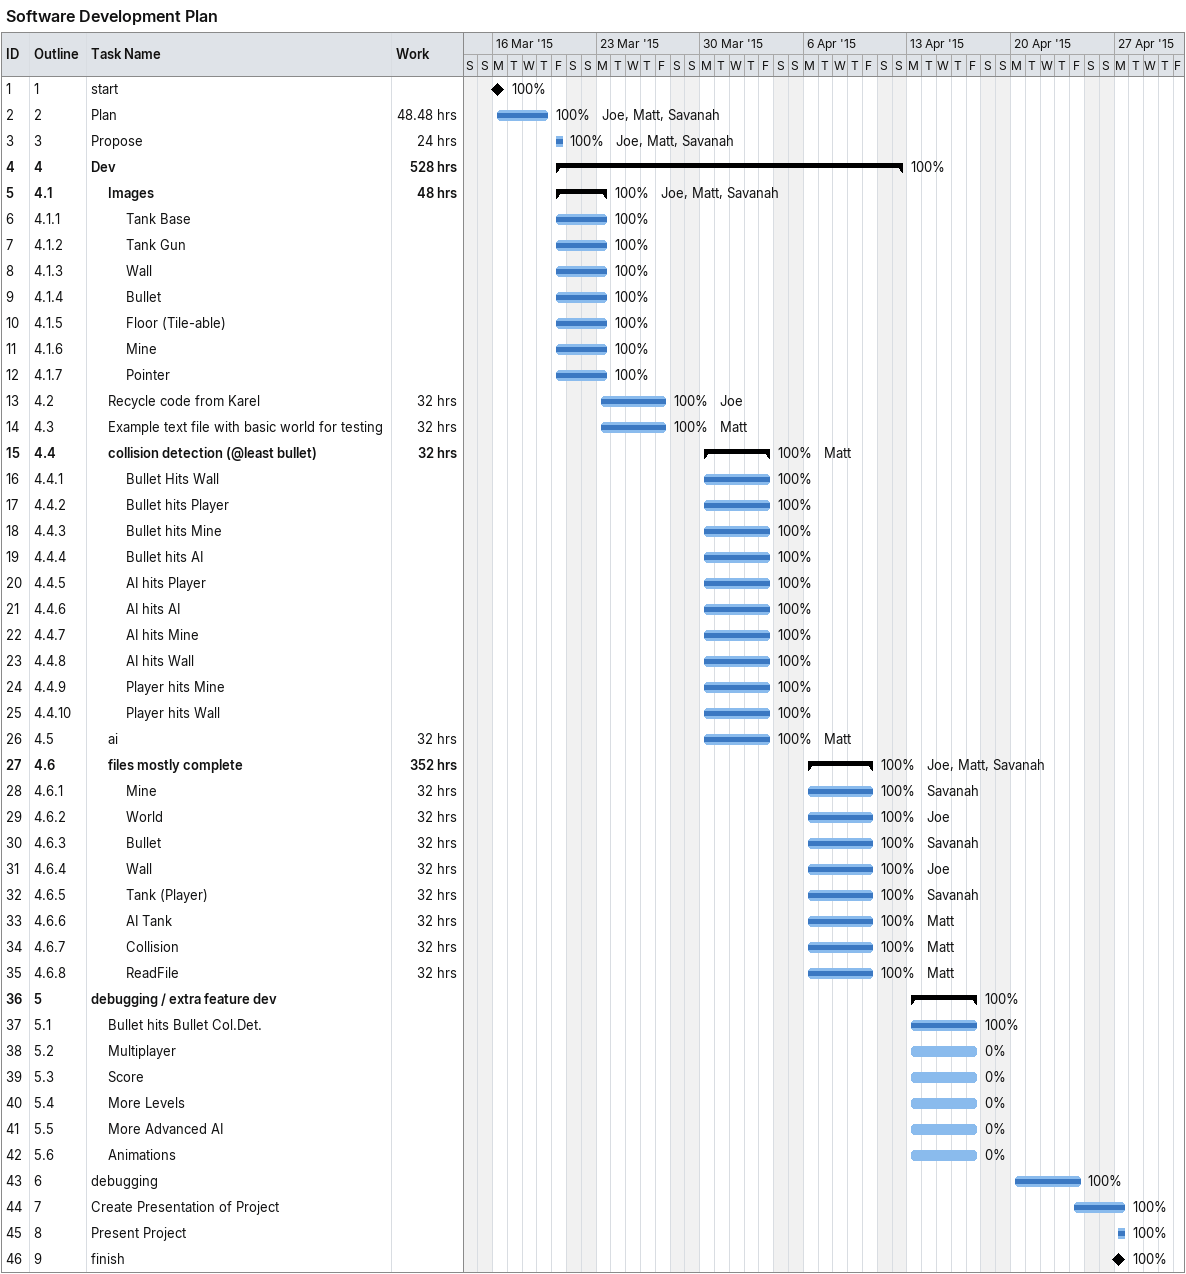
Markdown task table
Software Development Plan

| ID | WBS | Task | Start | Finish | Resources | % complete | Work (h) |
|---|---|---|---|---|---|---|---|
| 1 | 1 | start (milestone) | 2015-03-16 | 2015-03-16 |  | 100 |  |
| 2 | 2 | Plan | 2015-03-16 | 2015-03-19 | Joe, Matt, Savanah | 100 | 48.48 |
| 3 | 3 | Propose | 2015-03-20 | 2015-03-20 | Joe, Matt, Savanah | 100 | 24 |
| 4 | 4 | **Dev** | 2015-03-20 | 2015-04-12 |  | 100 | 528 |
| 5 | 4.1 | **Images** | 2015-03-20 | 2015-03-23 | Joe, Matt, Savanah | 100 | 48 |
| 6 | 4.1.1 | Tank Base | 2015-03-20 | 2015-03-23 |  | 100 |  |
| 7 | 4.1.2 | Tank Gun | 2015-03-20 | 2015-03-23 |  | 100 |  |
| 8 | 4.1.3 | Wall | 2015-03-20 | 2015-03-23 |  | 100 |  |
| 9 | 4.1.4 | Bullet | 2015-03-20 | 2015-03-23 |  | 100 |  |
| 10 | 4.1.5 | Floor (Tile-able) | 2015-03-20 | 2015-03-23 |  | 100 |  |
| 11 | 4.1.6 | Mine | 2015-03-20 | 2015-03-23 |  | 100 |  |
| 12 | 4.1.7 | Pointer | 2015-03-20 | 2015-03-23 |  | 100 |  |
| 13 | 4.2 | Recycle code from Karel | 2015-03-23 | 2015-03-27 | Joe | 100 | 32 |
| 14 | 4.3 | Example text file with basic world for testing | 2015-03-23 | 2015-03-27 | Matt | 100 | 32 |
| 15 | 4.4 | **collision detection (@least bullet)** | 2015-03-30 | 2015-04-03 | Matt | 100 | 32 |
| 16 | 4.4.1 | Bullet Hits Wall | 2015-03-30 | 2015-04-03 |  | 100 |  |
| 17 | 4.4.2 | Bullet hits Player | 2015-03-30 | 2015-04-03 |  | 100 |  |
| 18 | 4.4.3 | Bullet hits Mine | 2015-03-30 | 2015-04-03 |  | 100 |  |
| 19 | 4.4.4 | Bullet hits AI | 2015-03-30 | 2015-04-03 |  | 100 |  |
| 20 | 4.4.5 | AI hits Player | 2015-03-30 | 2015-04-03 |  | 100 |  |
| 21 | 4.4.6 | AI hits AI | 2015-03-30 | 2015-04-03 |  | 100 |  |
| 22 | 4.4.7 | AI hits Mine | 2015-03-30 | 2015-04-03 |  | 100 |  |
| 23 | 4.4.8 | AI hits Wall | 2015-03-30 | 2015-04-03 |  | 100 |  |
| 24 | 4.4.9 | Player hits Mine | 2015-03-30 | 2015-04-03 |  | 100 |  |
| 25 | 4.4.10 | Player hits Wall | 2015-03-30 | 2015-04-03 |  | 100 |  |
| 26 | 4.5 | ai | 2015-03-30 | 2015-04-03 | Matt | 100 | 32 |
| 27 | 4.6 | **files mostly complete** | 2015-04-06 | 2015-04-10 | Joe, Matt, Savanah | 100 | 352 |
| 28 | 4.6.1 | Mine | 2015-04-06 | 2015-04-10 | Savanah | 100 | 32 |
| 29 | 4.6.2 | World | 2015-04-06 | 2015-04-10 | Joe | 100 | 32 |
| 30 | 4.6.3 | Bullet | 2015-04-06 | 2015-04-10 | Savanah | 100 | 32 |
| 31 | 4.6.4 | Wall | 2015-04-06 | 2015-04-10 | Joe | 100 | 32 |
| 32 | 4.6.5 | Tank (Player) | 2015-04-06 | 2015-04-10 | Savanah | 100 | 32 |
| 33 | 4.6.6 | AI Tank | 2015-04-06 | 2015-04-10 | Matt | 100 | 32 |
| 34 | 4.6.7 | Collision | 2015-04-06 | 2015-04-10 | Matt | 100 | 32 |
| 35 | 4.6.8 | ReadFile | 2015-04-06 | 2015-04-10 | Matt | 100 | 32 |
| 36 | 5 | **debugging / extra feature dev** | 2015-04-13 | 2015-04-17 |  | 100 |  |
| 37 | 5.1 | Bullet hits Bullet Col.Det. | 2015-04-13 | 2015-04-17 |  | 100 |  |
| 38 | 5.2 | Multiplayer | 2015-04-13 | 2015-04-17 |  | 0 |  |
| 39 | 5.3 | Score | 2015-04-13 | 2015-04-17 |  | 0 |  |
| 40 | 5.4 | More Levels | 2015-04-13 | 2015-04-17 |  | 0 |  |
| 41 | 5.5 | More Advanced AI | 2015-04-13 | 2015-04-17 |  | 0 |  |
| 42 | 5.6 | Animations | 2015-04-13 | 2015-04-17 |  | 0 |  |
| 43 | 6 | debugging | 2015-04-20 | 2015-04-24 |  | 100 |  |
| 44 | 7 | Create Presentation of Project | 2015-04-24 | 2015-04-27 |  | 100 |  |
| 45 | 8 | Present Project | 2015-04-27 | 2015-04-27 |  | 100 |  |
| 46 | 9 | finish (milestone) | 2015-04-27 | 2015-04-27 |  | 100 |  |
